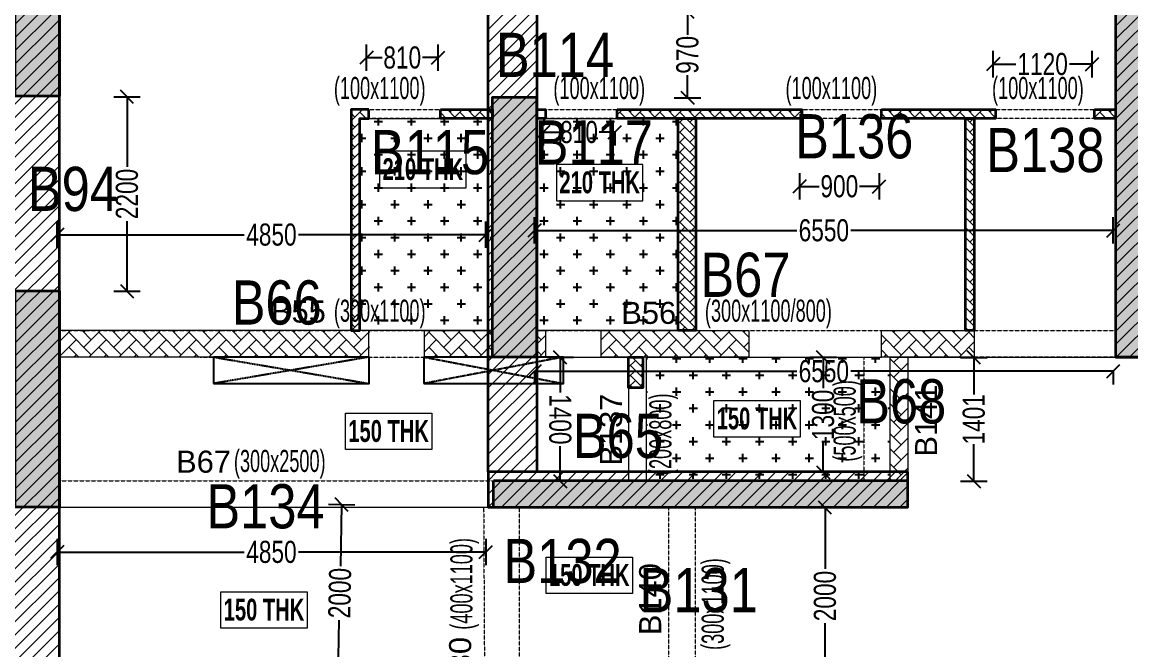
# Model space of a CAD drawing. Header units: millimetres. Extents: x 1 to 72184, y 68 to 60126.
# Drawn here: x 12039 to 24582, y 20047 to 27151 of the extents above; entities that cross this region are included whole.
import ezdxf
from ezdxf.enums import TextEntityAlignment as Align

# ---------------------------------------------------------------- set-up
doc = ezdxf.new("R2010")
doc.units = ezdxf.units.MM
doc.linetypes.add('HIDDEN', pattern=[0.375, 0.25, -0.125])
for name, color, linetype, lineweight in [('A-FLOR-IDEN', 11, 'Continuous', 9), ('S-BEAM', 7, 'Continuous', 18), ('S-BEAM-IDEN', 2, 'Continuous', 9), ('S-COL HATCH', 9, 'Continuous', 0), ('S-COLS', 5, 'Continuous', 35)]:
    doc.layers.add(name, color=color, linetype=linetype, lineweight=lineweight)
for name, color, linetype in [('Abhinav working', 6, 'Continuous'), ('Beam Nos', 7, 'Continuous'), ('changes', 7, 'Continuous'), ('CUTOUT', 4, 'Continuous'), ('SUNK SLAB', 8, 'Continuous')]:
    doc.layers.add(name, color=color, linetype=linetype)
doc.styles.add('Dim.s & Anno.(Misc.)', font='ARIALN.TTF')
doc.styles.add('SC-BBS1', font='SansSerif')
doc.styles.add('SOBHA', font='swisscl.ttf')
doc.styles.add('Swis721 LtCn BT', font='swisscl.ttf', dxfattribs={"width": 0.9, "height": 233.355162})
doc.styles.add('Swis721 LtCn BT_B', font='', dxfattribs={"width": 0.9, "height": 246.918336})
doc.styles.get('Swis721 LtCn BT_B').set_extended_font_data('Swis721 LtCn BT', bold=True)
doc.dimstyles.new('S-100', dxfattribs={"dimscale": 100, "dimtxt": 2.5, "dimasz": 1.5, "dimexe": 1.5, "dimexo": 1.5, "dimgap": 0.1, "dimtad": 0, "dimdec": 0, "dimrnd": 0.0005, "dimzin": 0, "dimdsep": 46, "dimtxsty": 'SOBHA', "dimblk": 'OBLIQUE', "dimcen": 0.09, "dimclrd": 8, "dimclre": 8, "dimclrt": 6, "dimadec": 0, "dimazin": 0, "dimtfac": 1, "dimtdec": 0, "dimtofl": 0, "dimtmove": 0, "dimatfit": 3, "dimfxl": 1.5, "dimfxlon": 1, "dimtolj": 1, "dimtzin": 0, "dimlwd": -1, "dimlwe": -1, "dimarcsym": 0})
pattern_1 = [(45, (-31699446.87, 20890861.25), (-75.1300955, 75.1300955), [])]
pattern_2 = [(45, (-31802317.5, 20729084.55), (0, 169.7056275), [360, -120]), (135, (-31802232.65, 20729169.4), (1e-14, 169.7056275), [360, -120])]
pattern_3 = [(360, (-31342228.4, 21128025.92), (187.5, 187.5), [93.75, -281.25]), (90, (-31342181.52, 21127979.05), (-187.5, 187.5), [93.75, -281.25])]
pattern_4 = [(45, (-31782561.91, 20745945.294), (3e-14, 113.13708499), [240, -80]), (135, (-31782505.34, 20746001.86), (4e-14, 113.13708499), [240, -80])]

# ---------------------------------------------------------------- blocks, each defined once
blk = doc.blocks.new('A$Cd226b1b4')
at = {"layer": 'S-COL HATCH', "transparency": 33554687}
h = blk.add_hatch(dxfattribs=at)
h.set_pattern_fill('ANSI31', color=256, scale=850)
h.set_pattern_definition(pattern_1)
h.paths.add_polyline_path([(5425, 10925), (5425, 10525), (10175, 10525), (10175, 10925)])
h.paths.add_polyline_path([(5425, 10925), (5975, 10925), (5975, 21925), (5425, 21925)])
h = blk.add_hatch(dxfattribs=at)
h.set_pattern_fill('ANSI31', color=256, scale=850)
h.set_pattern_definition(pattern_1)
h.paths.add_polyline_path([(12525, 12225), (13025, 12225), (13025, 21925), (12525, 21925)])
h = blk.add_hatch(dxfattribs=at)
h.set_pattern_fill('ANSI31', color=256, scale=850)
h.set_pattern_definition(pattern_1)
h.paths.add_polyline_path([(5785, 7625), (5785, 8525), (5385, 8525), (5385, 8025), (575, 8025), (575, 19125), (0, 19129), (0, 7625)])
at = {"layer": 'S-COLS', "elevation": 0}
blk.add_lwpolyline([(5425, 10925), (5425, 21925), (5975, 21925), (5975, 10925), (5425, 10925)], dxfattribs=at)
for points in [[(12525, 12225), (13025, 12225), (13025, 21925), (12525, 21925)], [(0, 7629), (5785, 7625), (5785, 8525), (5385, 8525), (5385, 8025), (575, 8025), (575, 19125), (0, 19129)], [(10175, 10925), (5425, 10925), (5425, 10525), (10175, 10525)]]:
    blk.add_lwpolyline(points, close=True, dxfattribs=at)
blk = doc.blocks.new('A$Cbe320e20')
at = {"layer": 'S-COL HATCH', "transparency": 33554687}
h = blk.add_hatch(color=256, dxfattribs=at)
h.dxf.hatch_style = 1
h.paths.add_polyline_path([(4654, 6500), (5154, 6500), (5154, 16200), (4654, 16200)])
h = blk.add_hatch(color=256, dxfattribs=at)
h.dxf.hatch_style = 1
h.paths.add_polyline_path([(-7296, 13401), (-7796, 13401), (-7796, 9451), (-7296, 9451)])
h = blk.add_hatch(color=256, dxfattribs=at)
h.dxf.hatch_style = 1
h.paths.add_polyline_path([(-1896, 9200), (-1896, 9200), (-1896, 9300), (-1896, 9440), (-2396, 9440), (-2396, 6500), (-1896, 6500)])
h = blk.add_hatch(color=256, dxfattribs=at)
h.dxf.hatch_style = 1
h.paths.add_polyline_path([(-7796, 4800), (-7296, 4800), (-7296, 7251), (-7796, 7251)])
at = {"layer": 'S-COL HATCH'}
h = blk.add_hatch(dxfattribs=at)
h.set_pattern_fill('AR-HBONE', color=256, scale=30)
h.set_pattern_definition(pattern_2)
h.paths.add_polyline_path([(-3786, 6799), (-7294, 6799), (-7294, 6501), (-3786, 6501)])
h = blk.add_hatch(dxfattribs=at)
h.set_pattern_fill('AR-HBONE', color=256, scale=30)
h.set_pattern_definition(pattern_2)
h.paths.add_polyline_path([(-2396, 6799), (-3166, 6799), (-3166, 6499), (-2615, 6499), (-2615, 6500), (-2396, 6500)])
h = blk.add_hatch(dxfattribs=at)
h.set_pattern_fill('AR-HBONE', color=256, scale=30)
h.set_pattern_definition(pattern_2)
h.paths.add_polyline_path([(-1795, 6800), (-1896, 6800), (-1896, 6500), (-1795, 6500)])
h = blk.add_hatch(dxfattribs=at)
h.set_pattern_fill('AR-HBONE', color=256, scale=30)
h.set_pattern_definition(pattern_2)
h.paths.add_polyline_path([(504, 6800), (-1165, 6800), (-1165, 6500), (504, 6500)])
h = blk.add_hatch(dxfattribs=at)
h.set_pattern_fill('AR-HBONE', color=256, scale=30)
h.set_pattern_definition(pattern_2)
h.paths.add_polyline_path([(2004, 6800), (2004, 6500), (3054, 6500), (3054, 6800)])
h = blk.add_hatch(dxfattribs=at)
h.set_pattern_fill('AR-HBONE', color=256, scale=20)
h.set_pattern_definition([(45, (-31797377.5, 20724184.55), (0, 113.13708499), [240, -80]), (135, (-31797320.93, 20724241.12), (9e-15, 113.13708499), [240, -80])])
h.paths.add_polyline_path([(-696, 6150), (-696, 6500), (-856, 6500), (-856, 6150)])
h = blk.add_hatch(dxfattribs=at)
h.set_pattern_fill('AR-HBONE', color=256, scale=30)
h.set_pattern_definition(pattern_2)
h.paths.add_polyline_path([(2304, 6500), (2104, 6500), (2104, 5100), (2304, 5100)])
at = {"layer": 'S-COL HATCH', "transparency": 33554687}
h = blk.add_hatch(color=256, dxfattribs=at)
h.dxf.hatch_style = 1
h.paths.add_polyline_path([(2304, 5100), (2104, 5100), (-2086, 5100), (-2086, 4800), (2304, 4800)])
h.paths.add_polyline_path([(-2086, 5100), (-2385, 5100), (-2385, 4800), (-2086, 4800)])
at = {"layer": 'S-BEAM', "color": 5}
for points in [[(-3796, 6801), (-7294, 6801), (-7294, 6501), (-3796, 6501)], [(-1896, 6800), (-1795, 6800), (-1795, 6500), (-1896, 6500)], [(-1165, 6800), (504, 6800), (504, 6500), (-1165, 6500)]]:
    blk.add_lwpolyline(points, close=True, dxfattribs=at)
at = {"layer": 'S-BEAM', "color": 5, "elevation": 0}
for points in [[(-3166, 6800), (-2396, 6800), (-2396, 6499), (-3166, 6499)], [(2004, 6800), (3054, 6800), (3054, 6500), (2004, 6500)], [(2104, 6500), (2304, 6500), (2304, 5100), (2104, 5100)]]:
    blk.add_lwpolyline(points, close=True, dxfattribs=at)
at = {"layer": 'S-COLS'}
blk.add_line((-2385, 4800), (-2385, 5100), dxfattribs=at)
for points in [[(-7296, 17040), (-7296, 9451), (-7796, 9451), (-7796, 17040)], [(-7796, 7251), (-7296, 7251), (-7296, 4800), (-7796, 4800)]]:
    blk.add_lwpolyline(points, close=True, dxfattribs=at)
at = {"layer": 'S-COLS', "elevation": 0}
for points in [[(4654, 6500), (5154, 6500), (5154, 16200), (4654, 16200)], [(-856, 6500), (-696, 6500), (-696, 6150), (-856, 6150)]]:
    blk.add_lwpolyline(points, close=True, dxfattribs=at)
at = {"layer": 'S-COLS'}
blk.add_lwpolyline([(-2396, 6500), (-2396, 9440), (-1896, 9440), (-1896, 6500), (-2446, 6500)], dxfattribs=at)
at = {"layer": 'S-COLS', "elevation": 0}
blk.add_lwpolyline([(-2385, 4800), (2304, 4800), (2304, 5100), (-2385, 5100)], dxfattribs=at)
blk = doc.blocks.new('A$Cf6edaa24')
at = {"layer": 'CUTOUT', "color": 8, "linetype": 'HIDDEN'}
for p, q in [((880, 300), (-875, 1)), ((-875, 299), (880, 0)), ((3080, 300), (1500, 0)), ((3080, 300), (1500, 0)), ((1500, 300), (3080, 0))]:
    blk.add_line(p, q, dxfattribs=at)
at = {"layer": 'CUTOUT', "linetype": 'HIDDEN'}
blk.add_line((1500, 300), (3080, 0), dxfattribs=at)
at = {"layer": 'CUTOUT'}
for points in [[(-880, 0), (880, 0), (880, 300), (-880, 300)], [(1500, 0), (3080, 0), (3080, 300), (1500, 300)]]:
    blk.add_lwpolyline(points, close=True, dxfattribs=at)
blk = doc.blocks.new('_OBLIQUE')
at = {"color": 0, "linetype": 'ByBlock'}
blk.add_line((-0.5, -0.5), (0.5, 0.5), dxfattribs=at)
blk = doc.blocks.new('*D329')
at = {"layer": 'Abhinav working', "color": 8, "transparency": 16777216}
for p, q in [((12434, 24595), (12434, 24895)), ((17284, 24595), (17284, 24895)), ((12434, 24745), (14550, 24745)), ((17284, 24745), (15167, 24745))]:
    blk.add_line(p, q, dxfattribs=at)
at = {"layer": 'Defpoints', "color": 0, "transparency": 16777216}
for p in [(17284, 24745), (12434, 23856), (17284, 23856)]:
    blk.add_point(p, dxfattribs=at)
at = {"layer": 'Abhinav working', "color": 8, "transparency": 16777216, "xscale": 150, "yscale": 150, "zscale": 150, "rotation": 180}
blk.add_blockref('_OBLIQUE', (12434, 24745), dxfattribs=at)
at = {"layer": 'Abhinav working', "color": 8, "transparency": 16777216, "xscale": 150, "yscale": 150, "zscale": 150}
blk.add_blockref('_OBLIQUE', (17284, 24745), dxfattribs=at)
at = {"layer": 'Abhinav working', "color": 6, "transparency": 16777216, "insert": (14859, 24745), "char_height": 250, "attachment_point": 5, "style": 'SOBHA'}
blk.add_mtext('\\A1;4850', dxfattribs=at)
blk = doc.blocks.new('*D330')
at = {"layer": 'Abhinav working', "color": 8, "transparency": 16777216}
for p, q in [((17834, 24644), (17834, 24944)), ((24384, 24644), (24384, 24944)), ((17834, 24794), (20802, 24794)), ((24384, 24794), (21416, 24794))]:
    blk.add_line(p, q, dxfattribs=at)
at = {"layer": 'Defpoints', "color": 0, "transparency": 16777216}
for p in [(24384, 24794), (17834, 23856), (24384, 23856)]:
    blk.add_point(p, dxfattribs=at)
at = {"layer": 'Abhinav working', "color": 8, "transparency": 16777216, "xscale": 150, "yscale": 150, "zscale": 150, "rotation": 180}
blk.add_blockref('_OBLIQUE', (17834, 24794), dxfattribs=at)
at = {"layer": 'Abhinav working', "color": 8, "transparency": 16777216, "xscale": 150, "yscale": 150, "zscale": 150}
blk.add_blockref('_OBLIQUE', (24384, 24794), dxfattribs=at)
at = {"layer": 'Abhinav working', "color": 6, "transparency": 16777216, "insert": (21109, 24794), "char_height": 250, "attachment_point": 5, "style": 'SOBHA'}
blk.add_mtext('\\A1;6550', dxfattribs=at)
blk = doc.blocks.new('*D331')
at = {"layer": 'Abhinav working', "color": 8, "transparency": 16777216}
for p, q in [((21251, 23356), (20951, 23356)), ((21101, 23356), (21101, 23010)), ((21101, 22056), (21101, 22402)), ((21251, 22056), (20951, 22056))]:
    blk.add_line(p, q, dxfattribs=at)
at = {"layer": 'Defpoints', "color": 0, "transparency": 16777216}
for p in [(21101, 23356), (21534, 23356), (21534, 22056, 0)]:
    blk.add_point(p, dxfattribs=at)
at = {"layer": 'Abhinav working', "color": 8, "transparency": 16777216, "xscale": 150, "yscale": 150, "zscale": 150}
for p, rotation in [((21101, 23356), 90), ((21101, 22056), 270)]:
    blk.add_blockref('_OBLIQUE', p, dxfattribs=dict(at, rotation=rotation))
at = {"layer": 'Abhinav working', "color": 6, "transparency": 16777216, "insert": (21101, 22706), "char_height": 250, "attachment_point": 5, "rotation": 90, "style": 'SOBHA'}
blk.add_mtext('\\A1;1300', dxfattribs=at)
blk = doc.blocks.new('*D387')
at = {"layer": 'Abhinav working', "color": 8, "transparency": 16777216}
for p, q in [((20972, 21656), (21272, 21656)), ((21122, 21656), (21122, 20963)), ((21122, 19656), (21122, 20350)), ((20972, 19656), (21272, 19656))]:
    blk.add_line(p, q, dxfattribs=at)
at = {"layer": 'Defpoints', "color": 0, "transparency": 16777216}
for p in [(19329, 21656, 0), (21122, 21656), (19329, 19656)]:
    blk.add_point(p, dxfattribs=at)
at = {"layer": 'Abhinav working', "color": 8, "transparency": 16777216, "xscale": 150, "yscale": 150, "zscale": 150}
for p, rotation in [((21122, 21656), 90), ((21122, 19656), 270)]:
    blk.add_blockref('_OBLIQUE', p, dxfattribs=dict(at, rotation=rotation))
at = {"layer": 'Abhinav working', "color": 6, "transparency": 16777216, "insert": (21122, 20656), "char_height": 250, "attachment_point": 5, "rotation": 90, "style": 'SOBHA'}
blk.add_mtext('\\A1;2000', dxfattribs=at)
blk = doc.blocks.new('*D388')
at = {"layer": 'Abhinav working', "color": 8, "transparency": 16777216}
for p, q in [((15802, 21686), (15503, 21692)), ((15653, 21689), (15639, 20995)), ((15613, 19689), (15626, 20382)), ((15762, 19686), (15463, 19692))]:
    blk.add_line(p, q, dxfattribs=at)
at = {"layer": 'Defpoints', "color": 0, "transparency": 16777216}
for p in [(15653, 21689), (17284, 21656, 0), (17244, 19656)]:
    blk.add_point(p, dxfattribs=at)
at = {"layer": 'Abhinav working', "color": 8, "transparency": 16777216, "xscale": 150, "yscale": 150, "zscale": 150}
for p, rotation in [((15653, 21689), 88.85422830363916), ((15613, 19689), 268.8542283036392)]:
    blk.add_blockref('_OBLIQUE', p, dxfattribs=dict(at, rotation=rotation))
at = {"layer": 'Abhinav working', "color": 6, "transparency": 16777216, "insert": (15633, 20689), "char_height": 250, "attachment_point": 5, "rotation": 88.8542, "style": 'SOBHA'}
blk.add_mtext('\\A1;2000', dxfattribs=at)
blk = doc.blocks.new('*D481')
at = {"layer": 'Abhinav working', "color": 8, "transparency": 16777216}
for p, q in [((17834, 23206), (17834, 23049)), ((24384, 23206), (24384, 23050)), ((17834, 23199), (20802, 23199)), ((24384, 23200), (21416, 23199))]:
    blk.add_line(p, q, dxfattribs=at)
at = {"layer": 'Defpoints', "color": 0, "transparency": 16777216}
for p in [(17834, 23356), (24384, 23356), (24384, 23200)]:
    blk.add_point(p, dxfattribs=at)
at = {"layer": 'Abhinav working', "color": 8, "transparency": 16777216, "xscale": 150, "yscale": 150, "zscale": 150}
for p, rotation in [((17834, 23199), 180.0068209729811), ((24384, 23200), 0.0068209729811362)]:
    blk.add_blockref('_OBLIQUE', p, dxfattribs=dict(at, rotation=rotation))
at = {"layer": 'Abhinav working', "color": 6, "transparency": 16777216, "insert": (21109, 23199), "char_height": 250, "attachment_point": 5, "rotation": 0.0068, "style": 'SOBHA'}
blk.add_mtext('\\A1;6550', dxfattribs=at)
blk = doc.blocks.new('*D482')
at = {"layer": 'Abhinav working', "color": 8, "transparency": 16777216}
for p, q in [((18275, 23356), (17975, 23356)), ((18125, 23356), (18125, 22959)), ((18125, 21956), (18125, 22352)), ((18275, 21956), (17975, 21956))]:
    blk.add_line(p, q, dxfattribs=at)
at = {"layer": 'Defpoints', "color": 0, "transparency": 16777216}
for p in [(18874, 23356), (18125, 21956), (18874, 21956)]:
    blk.add_point(p, dxfattribs=at)
at = {"layer": 'Abhinav working', "color": 8, "transparency": 16777216, "xscale": 150, "yscale": 150, "zscale": 150}
for p, rotation in [((18125, 23356), 90.00007063434937), ((18125, 21956), 270.0000706343494)]:
    blk.add_blockref('_OBLIQUE', p, dxfattribs=dict(at, rotation=rotation))
at = {"layer": 'Abhinav working', "color": 6, "transparency": 16777216, "insert": (18125, 22656), "char_height": 250, "attachment_point": 5, "rotation": 270.0001, "style": 'SOBHA'}
blk.add_mtext('\\A1;1400', dxfattribs=at)
blk = doc.blocks.new('*D483')
at = {"layer": 'Abhinav working', "color": 8, "transparency": 16777216}
for p, q in [((22656, 23356), (22956, 23356)), ((22806, 23356), (22806, 22937)), ((22806, 21956), (22806, 22375)), ((22656, 21956), (22956, 21956))]:
    blk.add_line(p, q, dxfattribs=at)
at = {"layer": 'Defpoints', "color": 0, "transparency": 16777216}
for p in [(22034, 23356), (22806, 23356), (22034, 21956)]:
    blk.add_point(p, dxfattribs=at)
at = {"layer": 'Abhinav working', "color": 8, "transparency": 16777216, "xscale": 150, "yscale": 150, "zscale": 150}
for p, rotation in [((22806, 23356), 90), ((22806, 21956), 270)]:
    blk.add_blockref('_OBLIQUE', p, dxfattribs=dict(at, rotation=rotation))
at = {"layer": 'Abhinav working', "color": 6, "transparency": 16777216, "insert": (22806, 22656), "char_height": 250, "attachment_point": 5, "rotation": 90, "style": 'SOBHA'}
blk.add_mtext('\\A1;1401', dxfattribs=at)
blk = doc.blocks.new('*D508')
at = {"layer": 'Abhinav working', "color": 8, "transparency": 16777216}
for p, q in [((13075, 26306), (13375, 26306)), ((13225, 26306), (13225, 25513)), ((13225, 24106), (13225, 24899)), ((13075, 24106), (13375, 24106))]:
    blk.add_line(p, q, dxfattribs=at)
at = {"layer": 'Defpoints', "color": 0, "transparency": 16777216}
for p in [(12434, 26306), (13225, 26306), (12434, 24106)]:
    blk.add_point(p, dxfattribs=at)
at = {"layer": 'Abhinav working', "color": 8, "transparency": 16777216, "xscale": 150, "yscale": 150, "zscale": 150}
for p, rotation in [((13225, 26306), 90), ((13225, 24106), 270)]:
    blk.add_blockref('_OBLIQUE', p, dxfattribs=dict(at, rotation=rotation))
at = {"layer": 'Abhinav working', "color": 6, "transparency": 16777216, "insert": (13225, 25206), "char_height": 250, "attachment_point": 5, "rotation": 90, "style": 'SOBHA'}
blk.add_mtext('\\A1;2200', dxfattribs=at)
blk = doc.blocks.new('*D510')
at = {"layer": 'Abhinav working', "color": 8, "transparency": 16777216}
for p, q in [((19416, 27266), (19716, 27266)), ((19566, 27266), (19566, 27009)), ((19566, 26296), (19566, 26552)), ((19416, 26296), (19716, 26296))]:
    blk.add_line(p, q, dxfattribs=at)
at = {"layer": 'Defpoints', "color": 0, "transparency": 16777216}
for p in [(17834, 27266), (17834, 26296), (19566, 26296)]:
    blk.add_point(p, dxfattribs=at)
at = {"layer": 'Abhinav working', "color": 8, "transparency": 16777216, "xscale": 150, "yscale": 150, "zscale": 150}
for p, rotation in [((19566, 27266), 90), ((19566, 26296), 270)]:
    blk.add_blockref('_OBLIQUE', p, dxfattribs=dict(at, rotation=rotation))
at = {"layer": 'Abhinav working', "color": 6, "transparency": 16777216, "insert": (19566, 26781), "char_height": 250, "attachment_point": 5, "rotation": 90, "style": 'SOBHA'}
blk.add_mtext('\\A1;970', dxfattribs=at)
blk = doc.blocks.new('*D511')
at = {"layer": 'Abhinav working', "color": 8, "transparency": 16777216}
for p, q in [((15934, 26599), (15934, 26899)), ((16744, 26599), (16744, 26899)), ((15934, 26749), (16110, 26749)), ((16744, 26749), (16568, 26749))]:
    blk.add_line(p, q, dxfattribs=at)
at = {"layer": 'Defpoints', "color": 0, "transparency": 16777216}
for p in [(16744, 26749), (15934, 26156), (16744, 26156)]:
    blk.add_point(p, dxfattribs=at)
at = {"layer": 'Abhinav working', "color": 8, "transparency": 16777216, "xscale": 150, "yscale": 150, "zscale": 150, "rotation": 180}
blk.add_blockref('_OBLIQUE', (15934, 26749), dxfattribs=at)
at = {"layer": 'Abhinav working', "color": 8, "transparency": 16777216, "xscale": 150, "yscale": 150, "zscale": 150}
blk.add_blockref('_OBLIQUE', (16744, 26749), dxfattribs=at)
at = {"layer": 'Abhinav working', "color": 6, "transparency": 16777216, "insert": (16339, 26749), "char_height": 250, "attachment_point": 5, "style": 'SOBHA'}
blk.add_mtext('\\A1;810', dxfattribs=at)
blk = doc.blocks.new('*D512')
at = {"layer": 'Abhinav working', "color": 8, "transparency": 16777216}
for p, q in [((17934, 25906), (17934, 25756)), ((17934, 25906), (18110, 25906)), ((18744, 25906), (18568, 25906)), ((18744, 25906), (18744, 25756))]:
    blk.add_line(p, q, dxfattribs=at)
at = {"layer": 'Defpoints', "color": 0, "transparency": 16777216}
for p in [(17934, 26056, 0), (18744, 26056), (18744, 25906)]:
    blk.add_point(p, dxfattribs=at)
at = {"layer": 'Abhinav working', "color": 8, "transparency": 16777216, "xscale": 150, "yscale": 150, "zscale": 150, "rotation": 180}
blk.add_blockref('_OBLIQUE', (17934, 25906), dxfattribs=at)
at = {"layer": 'Abhinav working', "color": 8, "transparency": 16777216, "xscale": 150, "yscale": 150, "zscale": 150}
blk.add_blockref('_OBLIQUE', (18744, 25906), dxfattribs=at)
at = {"layer": 'Abhinav working', "color": 6, "transparency": 16777216, "insert": (18339, 25906), "char_height": 250, "attachment_point": 5, "style": 'SOBHA'}
blk.add_mtext('\\A1;810', dxfattribs=at)
blk = doc.blocks.new('*D513')
at = {"layer": 'Abhinav working', "color": 8, "transparency": 16777216}
for p, q in [((12434, 21304), (12434, 21004)), ((17284, 21304), (17284, 21004)), ((12434, 21154), (14551, 21154)), ((17284, 21154), (15167, 21154))]:
    blk.add_line(p, q, dxfattribs=at)
at = {"layer": 'Defpoints', "color": 0, "transparency": 16777216}
for p in [(12434, 21656), (17284, 21656), (17284, 21154)]:
    blk.add_point(p, dxfattribs=at)
at = {"layer": 'Abhinav working', "color": 8, "transparency": 16777216, "xscale": 150, "yscale": 150, "zscale": 150}
for p, rotation in [((12434, 21154), 180.0080202054572), ((17284, 21154), 0.0080202054572497)]:
    blk.add_blockref('_OBLIQUE', p, dxfattribs=dict(at, rotation=rotation))
at = {"layer": 'Abhinav working', "color": 6, "transparency": 16777216, "insert": (14859, 21154), "char_height": 250, "attachment_point": 5, "rotation": 0.008, "style": 'SOBHA'}
blk.add_mtext('\\A1;4850', dxfattribs=at)
blk = doc.blocks.new('*D514')
at = {"layer": 'Abhinav working', "color": 8, "transparency": 16777216}
for p, q in [((20834, 25442), (20834, 25142)), ((21734, 25442), (21734, 25142)), ((20834, 25292), (21055, 25292)), ((21734, 25292), (21513, 25292))]:
    blk.add_line(p, q, dxfattribs=at)
at = {"layer": 'Defpoints', "color": 0, "transparency": 16777216}
for p in [(20834, 26156), (21734, 26156), (21734, 25292)]:
    blk.add_point(p, dxfattribs=at)
at = {"layer": 'Abhinav working', "color": 8, "transparency": 16777216, "xscale": 150, "yscale": 150, "zscale": 150}
for p, rotation in [((20834, 25292), 179.9999361319624), ((21734, 25292), 359.9999361319624)]:
    blk.add_blockref('_OBLIQUE', p, dxfattribs=dict(at, rotation=rotation))
at = {"layer": 'Abhinav working', "color": 6, "transparency": 16777216, "insert": (21284, 25292), "char_height": 250, "attachment_point": 5, "rotation": 359.9999, "style": 'SOBHA'}
blk.add_mtext('\\A1;900', dxfattribs=at)
blk = doc.blocks.new('*D515')
at = {"layer": 'Abhinav working', "color": 8, "transparency": 16777216}
for p, q in [((23024, 26526), (23024, 26826)), ((24144, 26526), (24144, 26826)), ((23024, 26676), (23280, 26676)), ((24144, 26676), (23888, 26676))]:
    blk.add_line(p, q, dxfattribs=at)
at = {"layer": 'Defpoints', "color": 0, "transparency": 16777216}
for p in [(24144, 26676), (23024, 26056), (24144, 26056)]:
    blk.add_point(p, dxfattribs=at)
at = {"layer": 'Abhinav working', "color": 8, "transparency": 16777216, "xscale": 150, "yscale": 150, "zscale": 150, "rotation": 180}
blk.add_blockref('_OBLIQUE', (23024, 26676), dxfattribs=at)
at = {"layer": 'Abhinav working', "color": 8, "transparency": 16777216, "xscale": 150, "yscale": 150, "zscale": 150}
blk.add_blockref('_OBLIQUE', (24144, 26676), dxfattribs=at)
at = {"layer": 'Abhinav working', "color": 6, "transparency": 16777216, "insert": (23584, 26676), "char_height": 250, "attachment_point": 5, "style": 'SOBHA'}
blk.add_mtext('\\A1;1120', dxfattribs=at)

msp = doc.modelspace()

# ---------------------------------------------------------------- hatches: boundary and pattern name
at = {"layer": 'S-COL HATCH'}
h = msp.add_hatch(dxfattribs=at)
h.set_pattern_fill('AR-HBONE', color=256, scale=20)
h.set_pattern_definition(pattern_4)
h.paths.add_polyline_path([(15860, 26060.8), (15960, 26060.8), (15960, 26160.8), (15760, 26160.8), (15760, 23661.8), (15860, 23661.8)])
h = msp.add_hatch(dxfattribs=at)
h.set_pattern_fill('AR-HBONE', color=256, scale=20)
h.set_pattern_definition(pattern_4)
h.paths.add_polyline_path([(17360, 26160.8), (16770, 26160.8), (16770, 26060.8), (17360, 26060.8)])
h = msp.add_hatch(dxfattribs=at)
h.set_pattern_fill('AR-HBONE', color=256, scale=20)
h.set_pattern_definition(pattern_4)
h.paths.add_polyline_path([(20860, 26060.8), (20860, 26160.8), (18770, 26160.8), (18770, 26060.8)])
h = msp.add_hatch(dxfattribs=at)
h.set_pattern_fill('AR-HBONE', color=256, scale=20)
h.set_pattern_definition(pattern_4)
h.paths.add_polyline_path([(23049.9, 26160.8), (21760, 26160.8), (21760, 26060.8), (23049.9, 26060.8)])
h = msp.add_hatch(dxfattribs=at)
h.set_pattern_fill('AR-HBONE', color=256, scale=20)
h.set_pattern_definition(pattern_4)
h.paths.add_polyline_path([(24409.9, 26160.8), (24169.9, 26160.8), (24169.9, 26060.8), (24409.9, 26060.8)])
h = msp.add_hatch(dxfattribs=at)
h.set_pattern_fill('AR-HBONE', color=256, scale=20)
h.set_pattern_definition(pattern_4)
h.paths.add_polyline_path([(19460.4, 23660.8), (19660, 23660.8), (19660, 26060.8), (19460.4, 26060.8)])
h = msp.add_hatch(dxfattribs=at)
h.set_pattern_fill('AR-HBONE', color=256, scale=20)
h.set_pattern_definition(pattern_4)
h.paths.add_polyline_path([(22809.9, 26060.8), (22709.9, 26060.8), (22709.9, 23660.8), (22809.9, 23660.8)])
at = {"layer": 'SUNK SLAB'}
h = msp.add_hatch(dxfattribs=at)
h.set_pattern_fill('CROSS', color=8, scale=750, style=0)
h.set_pattern_definition(pattern_3)
h.paths.add_polyline_path([(17359.9, 26060.8), (15859.9, 26060.8), (15859.9, 23660.8), (17359.9, 23660.8)])
h = msp.add_hatch(dxfattribs=at)
h.set_pattern_fill('CROSS', color=8, scale=750, style=0)
h.set_pattern_definition(pattern_3)
h.paths.add_polyline_path([(19460.3, 26060.8), (17859.9, 26060.8), (17859.9, 23660.8), (19460.3, 23660.8)])
h = msp.add_hatch(dxfattribs=at)
h.set_pattern_fill('CROSS', color=8, scale=750, style=0)
h.set_pattern_definition([(360, (-31342228.4, 21127592.61), (187.5, 187.5), [93.75, -281.25]), (90, (-31342181.52, 21127545.74), (-187.5, 187.5), [93.75, -281.25])])
h.paths.add_polyline_path([(19099.9, 23360.8), (19099.9, 21960.8), (21859.9, 21960.8), (21859.9, 23360.8)])
h.paths.add_polyline_path([(19526.6, 21962.5), (19526.6, 23235.7), (18999.4, 23235.7), (18999.4, 21962.5)], flags=9)

# ---------------------------------------------------------------- linework, layer by layer
at = {"layer": 'A-FLOR-IDEN', "color": 8, "elevation": 0, "flags": 128}
for points in [[(16083.3, 25689.2), (16083.3, 25277.3), (17060.8, 25277.3), (17060.8, 25689.2)], [(18084.2, 25539.2), (18084.2, 25127.3), (19061.7, 25127.3), (19061.7, 25539.2)], [(20841.3, 22867.4), (20841.3, 22455.6), (19863.8, 22455.6), (19863.8, 22867.4)], [(16673.3, 22724.9), (16673.3, 22313.1), (15695.8, 22313.1), (15695.8, 22724.9)], [(18943.2, 21096.2), (18943.2, 20684.3), (17965.7, 20684.3), (17965.7, 21096.2)], [(15263.7, 20703.3), (15263.7, 20291.5), (14286.2, 20291.5), (14286.2, 20703.3)]]:
    msp.add_lwpolyline(points, close=True, dxfattribs=at)
at = {"layer": 'S-BEAM', "linetype": 'HIDDEN'}
for p, q in [((12459.9, 23660.2), (17359.9, 23660.2)), ((17859.9, 23660.8), (24409.8, 23660.8, 0)), ((12459.9, 23361.8), (17359.9, 23359.6)), ((21559.9, 23360.8, 0), (21559.9, 21960.8, 0)), ((22059.9, 23361.5), (27709.9, 23361.5)), ((22059.9, 23360.8, 0), (22059.9, 21960.8, 0)), ((12459.9, 21960.8), (17370.2, 21960.8, 0)), ((17259.9, 21661.5, 0), (17269.9, 19661.5)), ((17659.9, 21661.5), (17659.9, 19661.5)), ((19355.5, 19661.5), (19355.5, 21661.5, 0)), ((19655.5, 19661.5), (19655.5, 21661.5, 0))]:
    msp.add_line(p, q, dxfattribs=at)
at = {"layer": 'S-BEAM'}
for p, q in [((17859.9, 23360.8), (18899.9, 23360.8)), ((18899.9, 23360.8), (18899.9, 21960.7)), ((19099.9, 23360.8), (21759.9, 23360.8)), ((19099.9, 23360.8), (19099.9, 21960.7)), ((22059.9, 23360.8), (24409.8, 23360.8, 0)), ((12459.9, 21660.8, 0), (17358.2, 21660.7, 0))]:
    msp.add_line(p, q, dxfattribs=at)
at = {"layer": 'S-BEAM', "linetype": 'HIDDEN', "elevation": 0}
for points in [[(15959.9, 26160.8), (16769.9, 26160.8), (16769.9, 26060.8), (15959.9, 26060.8)], [(17959.9, 26160.8), (18769.9, 26160.8), (18769.9, 26060.8), (17959.9, 26060.8)], [(20859.9, 26160.8), (21759.9, 26160.8), (21759.9, 26060.8), (20859.9, 26060.8)], [(23049.8, 26160.8), (24169.9, 26160.8), (24169.9, 26060.8), (23049.8, 26060.8)]]:
    msp.add_lwpolyline(points, close=True, dxfattribs=at)
at = {"layer": 'S-BEAM', "elevation": 0}
for points in [[(15859.9, 26060.8), (17359.9, 26060.8), (17359.9, 23660.8), (15859.9, 23660.8)], [(17859.9, 26060.8), (19460.3, 26060.8), (19460.3, 23660.8), (17859.9, 23660.8)]]:
    msp.add_lwpolyline(points, close=True, dxfattribs=at)
at = {"layer": 'S-COLS', "elevation": 0}
msp.add_lwpolyline([(15960, 26160.8), (15760, 26160.8), (15760, 23661.8), (15860, 23661.8), (15860, 26060.8), (15960, 26060.8), (15960, 26160.8)], dxfattribs=at)
for points in [[(16770, 26160.8), (17360, 26160.8), (17360, 26060.8), (16770, 26060.8)], [(17859.9, 26160.8), (17959.9, 26160.8), (17959.9, 26060.8), (17859.9, 26060.8)], [(18770, 26160.8), (20860, 26160.8), (20860, 26060.8), (18770, 26060.8)], [(21760, 26160.8), (23049.9, 26160.8), (23049.9, 26060.8), (21760, 26060.8)], [(24169.9, 26160.8), (24409.9, 26160.8), (24409.9, 26060.8), (24169.9, 26060.8)], [(19460.4, 26060.8), (19660, 26060.8), (19660, 23660.8), (19460.4, 23660.8)], [(22709.9, 26060.8), (22809.9, 26060.8), (22809.9, 23660.8), (22709.9, 23660.8)]]:
    msp.add_lwpolyline(points, close=True, dxfattribs=at)

# ---------------------------------------------------------------- block references
at = {"layer": 'Beam Nos'}
msp.add_blockref('A$Cf6edaa24', (15083.1, 23060.7), dxfattribs=at)
at = {"layer": 'changes'}
msp.add_blockref('A$Cd226b1b4', (11884.9, 11136.3), dxfattribs=at)
at = {"layer": 'S-COLS'}
msp.add_blockref('A$Cbe320e20', (19755.5, 16860.7), dxfattribs=at)

# ---------------------------------------------------------------- texts
at = {"layer": 'A-FLOR-IDEN', "color": 1, "char_height": 246.92, "width": 1155, "attachment_point": 2, "line_spacing_factor": 0.964267, "style": 'Swis721 LtCn BT_B'}
for s, insert in [('210 THK', (16572.1, 25611.1, 0)), ('210 THK', (18572.9, 25461.1, 0)), ('150 THK', (20352.5, 22789.4)), ('150 THK', (16184.5, 22646.9, 0)), ('150 THK', (18454.4, 21018.1, 0)), ('150 THK', (14775, 20625.3))]:
    msp.add_mtext(s, dxfattribs=dict(at, insert=insert))
at = {"layer": 'Abhinav working', "char_height": 500, "attachment_point": 1, "style": 'Dim.s & Anno.(Misc.)'}
for s, insert in [('B114', (17397.9, 27030.4)), ('B136^I', (20783.8, 26109.5)), ('B117', (17838, 26039.2)), ('B115', (15984.1, 25930)), ('B138^I', (22946.1, 25953.1, 0)), ('B94', (12103.7, 25513.7)), ('B67', (19712.1, 24541.6)), ('B66', (14409.3, 24228.2)), ('B68', (21474.8, 23109.8)), ('B65', (18268.9, 22718.9)), ('B134', (14123.1, 21921.8)), ('B132', (17483.9, 21302.8, 0)), ('B131', (19024.6, 20972.9))]:
    msp.add_mtext_dynamic_manual_height_columns(s, width=21149.247, gutter_width=5423.5, heights=[0], dxfattribs=dict(at, insert=insert))
at = {"layer": 'Beam Nos', "color": 3, "style": 'SC-BBS1'}
for s, p in [('B55', (15163.8, 23675.7)), ('B56', (19127.2, 23660.8)), ('B67', (14091, 21976.3))]:
    msp.add_text(s, height=250, dxfattribs=at).set_placement(p, align=Align.BOTTOM_CENTER)
for s, p in [('B141', (22465.5, 22641.1)), ('B137', (18899.9, 22538.7)), ('B140', (19343.7, 20620.3)), ('B130', (17193.9, 19784.9, 0))]:
    msp.add_text(s, height=250, rotation=90, dxfattribs=at).set_placement(p, align=Align.BOTTOM_CENTER)
at = {"layer": 'S-BEAM-IDEN', "style": 'Swis721 LtCn BT', "width": 0.8}
for p in [(15565.8, 26280.4), (18049.3, 26280.4), (20675.4, 26280.4), (23012.1, 26280.4)]:
    msp.add_text('(100x1100)', height=250, dxfattribs=at).set_placement(p)
at = {"layer": 'S-BEAM-IDEN', "color": 3, "style": 'Swis721 LtCn BT', "width": 0.8}
for s, p in [('(300x1100)', (15565.8, 23760.2)), ('(300x1100/800)', (19763.5, 23760.2)), ('(300x2500)', (14434.7, 22060.2, 0))]:
    msp.add_text(s, height=250, dxfattribs=at).set_placement(p)
for s, p in [('(500x500)', (21468.5, 22176.5, 0)), ('(200x800)', (19384.9, 22025)), ('(400x1100)', (17133.4, 20275)), ('(300x1100)', (19976.6, 20045.9))]:
    msp.add_text(s, height=250, rotation=90, dxfattribs=at).set_placement(p)

# ---------------------------------------------------------------- dimensions: what is measured, and where the dimension line sits
at = {"layer": 'Abhinav working', "color": 3}
for p1, p2, distance, picture, middle in [((17833.8, 27265.6), (17833.8, 26295.6), 1732.1, '*D510', (19565.9, 26780.6)), ((23023.7, 26055.6), (24143.9, 26055.6, 0), 620.5, '*D515', (23583.8, 26676)), ((12433.8, 24106.1), (12433.8, 26306.1), -791.1, '*D508', (13224.9, 25206.1)), ((20833.9, 26155.6), (21733.9, 26155.6), -863.2, '*D514', (21283.9, 25292.3)), ((17933.8, 26055.6), (18743.9, 26055.6), -149.9, '*D512', (18338.8, 25905.7)), ((17833.8, 23355.6), (24383.8, 23356.3), -156.8, '*D481', (21108.8, 23199.1)), ((18873.8, 23355.6), (18873.8, 21955.6), -748.7, '*D482', (18125.1, 22655.6)), ((22033.8, 21955.6), (22033.8, 23356.3), -772.5, '*D483', (22806.3, 22656)), ((12433.8, 21655.6), (17283.8, 21656.3), -502.1, '*D513', (14858.9, 21153.9))]:
    dim = msp.add_aligned_dim(p1=p1, p2=p2, distance=distance, dimstyle='S-100', dxfattribs=at)
    dim.commit()
    dim.dimension.update_dxf_attribs({"geometry": picture, "text_midpoint": middle})
dim = msp.add_linear_dim(base=(16743.9, 26748.6), p1=(15933.9, 26155.6), p2=(16743.9, 26155.6), dimstyle='S-100', dxfattribs=at)
dim.commit()
dim.dimension.update_dxf_attribs({"geometry": '*D511', "text_midpoint": (16338.9, 26748.6)})
at = {"layer": 'Abhinav working'}
for base, p1, p2, picture, middle in [((17283.8, 24745.2), (12433.8, 23856.3), (17283.8, 23856.3), '*D329', (14858.8, 24745.2)), ((24383.8, 24794), (17833.8, 23856.3), (24383.8, 23856.3), '*D330', (21108.8, 24794))]:
    dim = msp.add_linear_dim(base=base, p1=p1, p2=p2, dimstyle='S-100', dxfattribs=at)
    dim.commit()
    dim.dimension.update_dxf_attribs({"geometry": picture, "text_midpoint": middle})
for base, p1, p2, picture, middle in [((21100.7, 23356.3), (21533.8, 22056.3, 0), (21533.8, 23356.3), '*D331', (21100.7, 22706.3)), ((21122.4, 21656.3), (19329.4, 19656.3), (19329.4, 21656.3, 0), '*D387', (21122.4, 20656.3))]:
    dim = msp.add_linear_dim(base=base, p1=p1, p2=p2, angle=90, dimstyle='S-100', dxfattribs=at)
    dim.commit()
    dim.dimension.update_dxf_attribs({"geometry": picture, "text_midpoint": middle})
dim = msp.add_aligned_dim(p1=(17243.8, 19656.3), p2=(17283.8, 21656.3, 0), distance=1631.6, dimstyle='S-100', dxfattribs=at)
dim.commit()
dim.dimension.update_dxf_attribs({"geometry": '*D388', "text_midpoint": (15632.5, 20688.9)})

doc.saveas('drawing.dxf')
